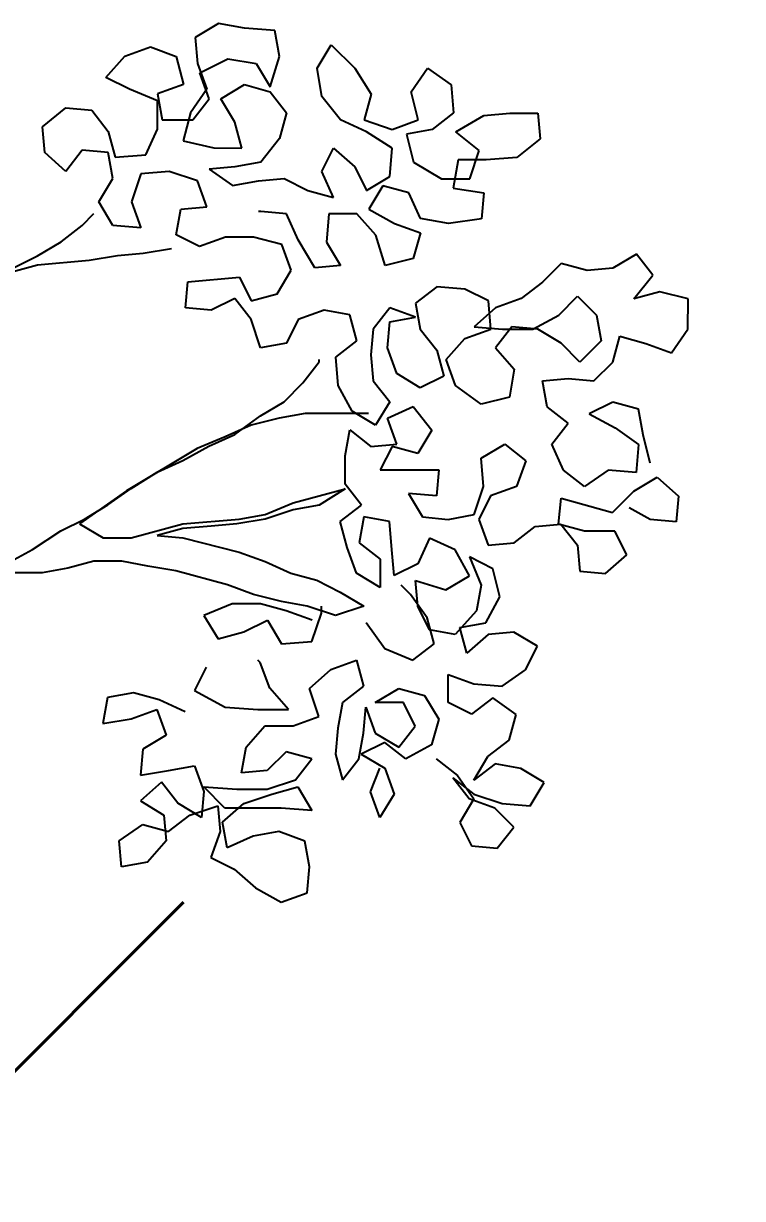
# Model space of a CAD drawing. Header units: millimetres. Extents: x 684983 to 685377, y 990360 to 990509.
# Drawn here: x 685044.805 to 685045.354, y 990434.228 to 990435.126 of the extents above; entities that cross this region are included whole.
import ezdxf

# ---------------------------------------------------------------- set-up
doc = ezdxf.new("R2010")
doc.units = ezdxf.units.MM
doc.layers.add('GRID LEVELS', color=7, linetype='Continuous', lineweight=13)
doc.layers.add('JACK  FRUIT TREE', color=7, linetype='Continuous')
doc.styles.get("Standard").update_dxf_attribs({"font": 'RomanS'})

# ---------------------------------------------------------------- blocks, each defined once
blk = doc.blocks.new('JT')
at = {"color": 3}
for p, q in [((0.58548, 1.18347, 157.72663), (0.5735, 1.1763, 157.72663)), ((0.59863, 1.18106, 157.72663), (0.58548, 1.18347, 157.72663)), ((0.61419, 1.17985, 157.72663), (0.59863, 1.18106, 157.72663)), ((0.61657, 1.16669, 157.72663), (0.61419, 1.17985, 157.72663)), ((0.5735, 1.1763, 157.72663), (0.57469, 1.16314, 157.72663)), ((0.5376, 1.16676, 157.72663), (0.55077, 1.17153, 157.72663)), ((0.55077, 1.17153, 157.72663), (0.56392, 1.16674, 157.72663)), ((0.63571, 1.16069, 157.72663), (0.6429, 1.17265, 157.72663)), ((0.6429, 1.17265, 157.72663), (0.65485, 1.16067, 157.72663)), ((0.52802, 1.156, 157.72663), (0.5376, 1.16676, 157.72663)), ((0.56392, 1.16674, 157.72663), (0.5675, 1.15237, 157.72663)), ((0.57469, 1.16314, 157.72663), (0.57946, 1.14997, 157.72663)), ((0.57588, 1.15835, 157.72663), (0.59024, 1.16551, 157.72663)), ((0.59024, 1.16551, 157.72663), (0.6046, 1.16311, 157.72663)), ((0.6046, 1.16311, 157.72663), (0.61177, 1.15114, 157.72663)), ((0.61177, 1.15114, 157.72663), (0.61657, 1.16669, 157.72663)), ((0.53998, 1.15001, 157.72663), (0.52802, 1.156, 157.72663)), ((0.58065, 1.14518, 157.72663), (0.57588, 1.15835, 157.72663)), ((0.63809, 1.14633, 157.72663), (0.63571, 1.16069, 157.72663)), ((0.65485, 1.16067, 157.72663), (0.66321, 1.1475, 157.72663)), ((0.68355, 1.14868, 157.72663), (0.69194, 1.16064, 157.72663)), ((0.69194, 1.16064, 157.72663), (0.7039, 1.15225, 157.72663)), ((0.55433, 1.14401, 157.72663), (0.53998, 1.15001, 157.72663)), ((0.5675, 1.15237, 157.72663), (0.55433, 1.1476, 157.72663)), ((0.57946, 1.14997, 157.72663), (0.57108, 1.13801, 157.72663)), ((0.58664, 1.14518, 157.72663), (0.59861, 1.15235, 157.72663)), ((0.59861, 1.15235, 157.72663), (0.61177, 1.14874, 157.72663)), ((0.7039, 1.15225, 157.72663), (0.70508, 1.13789, 157.72663)), ((0.55432, 1.12965, 157.72663), (0.55433, 1.14401, 157.72663)), ((0.55433, 1.1476, 157.72663), (0.55672, 1.13444, 157.72663)), ((0.57227, 1.13442, 157.72663), (0.58065, 1.14518, 157.72663)), ((0.5938, 1.13321, 157.72663), (0.58664, 1.14518, 157.72663)), ((0.61177, 1.14874, 157.72663), (0.62013, 1.13797, 157.72663)), ((0.64765, 1.13435, 157.72663), (0.63809, 1.14633, 157.72663)), ((0.66321, 1.1475, 157.72663), (0.65961, 1.13434, 157.72663)), ((0.68713, 1.13432, 157.72663), (0.68355, 1.14868, 157.72663)), ((0.49569, 1.1309, 157.72663), (0.50767, 1.14046, 157.72663)), ((0.50767, 1.14046, 157.72663), (0.52083, 1.13926, 157.72663)), ((0.52083, 1.13926, 157.72663), (0.52919, 1.12848, 157.72663)), ((0.57108, 1.13801, 157.72663), (0.56747, 1.12366, 157.72663)), ((0.62013, 1.13797, 157.72663), (0.61653, 1.12481, 157.72663)), ((0.70508, 1.13789, 157.72663), (0.6943, 1.12953, 157.72663)), ((0.72063, 1.13668, 157.72663), (0.73379, 1.13786, 157.72663)), ((0.73379, 1.13786, 157.72663), (0.74815, 1.13785, 157.72663)), ((0.74815, 1.13785, 157.72663), (0.74934, 1.12469, 157.72663)), ((0.55672, 1.13444, 157.72663), (0.57227, 1.13442, 157.72663)), ((0.59738, 1.12004, 157.72663), (0.5938, 1.13321, 157.72663)), ((0.6608, 1.12836, 157.72663), (0.64765, 1.13435, 157.72663)), ((0.65961, 1.13434, 157.72663), (0.67396, 1.12954, 157.72663)), ((0.67396, 1.12954, 157.72663), (0.68713, 1.13432, 157.72663)), ((0.70627, 1.12832, 157.72663), (0.72063, 1.13668, 157.72663)), ((0.49688, 1.11774, 157.72663), (0.49569, 1.1309, 157.72663)), ((0.52919, 1.12848, 157.72663), (0.53277, 1.11532, 157.72663)), ((0.54832, 1.1165, 157.72663), (0.55432, 1.12965, 157.72663)), ((0.67396, 1.11997, 157.72663), (0.6608, 1.12836, 157.72663)), ((0.6943, 1.12953, 157.72663), (0.68114, 1.12714, 157.72663)), ((0.68114, 1.12714, 157.72663), (0.68472, 1.11278, 157.72663)), ((0.71822, 1.11874, 157.72663), (0.70627, 1.12832, 157.72663)), ((0.56747, 1.12366, 157.72663), (0.58302, 1.12006, 157.72663)), ((0.58302, 1.12006, 157.72663), (0.59738, 1.12004, 157.72663)), ((0.61653, 1.12481, 157.72663), (0.60695, 1.11286, 157.72663)), ((0.63805, 1.10804, 157.72663), (0.64404, 1.12, 157.72663)), ((0.64404, 1.12, 157.72663), (0.6548, 1.11042, 157.72663)), ((0.67275, 1.10562, 157.72663), (0.67396, 1.11997, 157.72663)), ((0.74934, 1.12469, 157.72663), (0.73736, 1.11513, 157.72663)), ((0.50764, 1.10816, 157.72663), (0.49688, 1.11774, 157.72663)), ((0.51602, 1.11892, 157.72663), (0.50764, 1.10816, 157.72663)), ((0.52918, 1.11771, 157.72663), (0.51602, 1.11892, 157.72663)), ((0.53156, 1.10455, 157.72663), (0.52918, 1.11771, 157.72663)), ((0.53277, 1.11532, 157.72663), (0.54832, 1.1165, 157.72663)), ((0.70745, 1.11396, 157.72663), (0.70504, 1.0996, 157.72663)), ((0.72181, 1.11395, 157.72663), (0.70745, 1.11396, 157.72663)), ((0.71342, 1.10438, 157.72663), (0.71822, 1.11874, 157.72663)), ((0.73736, 1.11513, 157.72663), (0.72181, 1.11395, 157.72663)), ((0.56028, 1.10811, 157.72663), (0.54592, 1.10693, 157.72663)), ((0.57463, 1.10331, 157.72663), (0.56028, 1.10811, 157.72663)), ((0.59378, 1.11047, 157.72663), (0.58062, 1.10929, 157.72663)), ((0.58062, 1.10929, 157.72663), (0.59258, 1.1009, 157.72663)), ((0.60695, 1.11286, 157.72663), (0.59378, 1.11047, 157.72663)), ((0.64402, 1.09487, 157.72663), (0.63805, 1.10804, 157.72663)), ((0.6548, 1.11042, 157.72663), (0.66077, 1.09845, 157.72663)), ((0.68472, 1.11278, 157.72663), (0.69907, 1.1044, 157.72663)), ((0.52437, 1.09259, 157.72663), (0.53156, 1.10455, 157.72663)), ((0.54592, 1.10693, 157.72663), (0.54112, 1.09258, 157.72663)), ((0.57941, 1.09015, 157.72663), (0.57463, 1.10331, 157.72663)), ((0.59258, 1.1009, 157.72663), (0.60574, 1.10328, 157.72663)), ((0.60574, 1.10328, 157.72663), (0.6189, 1.10447, 157.72663)), ((0.6189, 1.10447, 157.72663), (0.63086, 1.09848, 157.72663)), ((0.66077, 1.09845, 157.72663), (0.67275, 1.10562, 157.72663)), ((0.69907, 1.1044, 157.72663), (0.71342, 1.10438, 157.72663)), ((0.63086, 1.09848, 157.72663), (0.64402, 1.09487, 157.72663)), ((0.66915, 1.10083, 157.72663), (0.66196, 1.08888, 157.72663)), ((0.68231, 1.09723, 157.72663), (0.66915, 1.10083, 157.72663)), ((0.68828, 1.08407, 157.72663), (0.68231, 1.09723, 157.72663)), ((0.70504, 1.0996, 157.72663), (0.7206, 1.0972, 157.72663)), ((0.7206, 1.0972, 157.72663), (0.71939, 1.08404, 157.72663)), ((0.53154, 1.08062, 157.72663), (0.52437, 1.09259, 157.72663)), ((0.54112, 1.09258, 157.72663), (0.5459, 1.07941, 157.72663)), ((0.56625, 1.08896, 157.72663), (0.57941, 1.09015, 157.72663)), ((0.56384, 1.0758, 157.72663), (0.56625, 1.08896, 157.72663)), ((0.60692, 1.08773, 157.72663), (0.60573, 1.08773, 157.72663)), ((0.62008, 1.08652, 157.72663), (0.60692, 1.08773, 157.72663)), ((0.62605, 1.07335, 157.72663), (0.62008, 1.08652, 157.72663)), ((0.64162, 1.0865, 157.72663), (0.64041, 1.07214, 157.72663)), ((0.65598, 1.08649, 157.72663), (0.64162, 1.0865, 157.72663)), ((0.66554, 1.07571, 157.72663), (0.65598, 1.08649, 157.72663)), ((0.66196, 1.08888, 157.72663), (0.67512, 1.08168, 157.72663)), ((0.70264, 1.08166, 157.72663), (0.68828, 1.08407, 157.72663)), ((0.71939, 1.08404, 157.72663), (0.70264, 1.08166, 157.72663)), ((0.5459, 1.07941, 157.72663), (0.53154, 1.08062, 157.72663)), ((0.67512, 1.08168, 157.72663), (0.68827, 1.07689, 157.72663)), ((0.5758, 1.06981, 157.72663), (0.56384, 1.0758, 157.72663)), ((0.58897, 1.07458, 157.72663), (0.5758, 1.06981, 157.72663)), ((0.60332, 1.07457, 157.72663), (0.58897, 1.07458, 157.72663)), ((0.61768, 1.07097, 157.72663), (0.60332, 1.07457, 157.72663)), ((0.63442, 1.05899, 157.72663), (0.62605, 1.07335, 157.72663)), ((0.64041, 1.07214, 157.72663), (0.64758, 1.06017, 157.72663)), ((0.67031, 1.06015, 157.72663), (0.66554, 1.07571, 157.72663)), ((0.68827, 1.07689, 157.72663), (0.68467, 1.06373, 157.72663)), ((0.62245, 1.0578, 157.72663), (0.61768, 1.07097, 157.72663)), ((0.79834, 1.06602, 157.72663), (0.78637, 1.05885, 157.72663)), ((0.8067, 1.05524, 157.72663), (0.79834, 1.06602, 157.72663)), ((0.64758, 1.06017, 157.72663), (0.63442, 1.05899, 157.72663)), ((0.68467, 1.06373, 157.72663), (0.67031, 1.06015, 157.72663)), ((0.76005, 1.06127, 157.72663), (0.75047, 1.0517, 157.72663)), ((0.7732, 1.05767, 157.72663), (0.76005, 1.06127, 157.72663)), ((0.5698, 1.05187, 157.72663), (0.59613, 1.05424, 157.72663)), ((0.59613, 1.05424, 157.72663), (0.6021, 1.04227, 157.72663)), ((0.61526, 1.04585, 157.72663), (0.62245, 1.0578, 157.72663)), ((0.78637, 1.05885, 157.72663), (0.7732, 1.05767, 157.72663)), ((0.79712, 1.04329, 157.72663), (0.8067, 1.05524, 157.72663)), ((0.56859, 1.03871, 157.72663), (0.5698, 1.05187, 157.72663)), ((0.69662, 1.04936, 157.72663), (0.68585, 1.041, 157.72663)), ((0.71098, 1.04815, 157.72663), (0.69662, 1.04936, 157.72663)), ((0.72294, 1.04216, 157.72663), (0.71098, 1.04815, 157.72663)), ((0.75047, 1.0517, 157.72663), (0.73969, 1.04334, 157.72663)), ((0.59372, 1.04347, 157.72663), (0.58175, 1.0375, 157.72663)), ((0.60209, 1.0327, 157.72663), (0.59372, 1.04347, 157.72663)), ((0.6021, 1.04227, 157.72663), (0.61526, 1.04585, 157.72663)), ((0.72412, 1.0278, 157.72663), (0.72294, 1.04216, 157.72663)), ((0.73969, 1.04334, 157.72663), (0.72652, 1.03857, 157.72663)), ((0.75883, 1.03495, 157.72663), (0.76841, 1.04451, 157.72663)), ((0.76841, 1.04451, 157.72663), (0.77797, 1.03493, 157.72663)), ((0.81028, 1.04686, 157.72663), (0.79712, 1.04329, 157.72663)), ((0.82464, 1.04326, 157.72663), (0.81028, 1.04686, 157.72663)), ((0.82462, 1.02771, 157.72663), (0.82464, 1.04326, 157.72663)), ((0.58175, 1.0375, 157.72663), (0.56859, 1.03871, 157.72663)), ((0.63918, 1.03745, 157.72663), (0.62602, 1.03267, 157.72663)), ((0.65234, 1.03504, 157.72663), (0.63918, 1.03745, 157.72663)), ((0.67268, 1.03861, 157.72663), (0.6643, 1.02785, 157.72663)), ((0.68584, 1.03382, 157.72663), (0.67268, 1.03861, 157.72663)), ((0.68585, 1.041, 157.72663), (0.68823, 1.02783, 157.72663)), ((0.72652, 1.03857, 157.72663), (0.71575, 1.029, 157.72663)), ((0.60686, 1.01834, 157.72663), (0.60209, 1.0327, 157.72663)), ((0.62602, 1.03267, 157.72663), (0.62002, 1.02072, 157.72663)), ((0.65592, 1.02188, 157.72663), (0.65234, 1.03504, 157.72663)), ((0.67147, 1.01828, 157.72663), (0.67268, 1.03144, 157.72663)), ((0.67268, 1.03144, 157.72663), (0.68584, 1.03382, 157.72663)), ((0.74566, 1.02778, 157.72663), (0.75883, 1.03495, 157.72663)), ((0.77797, 1.03493, 157.72663), (0.78035, 1.02177, 157.72663)), ((0.6643, 1.02785, 157.72663), (0.66309, 1.01469, 157.72663)), ((0.68823, 1.02783, 157.72663), (0.69659, 1.01706, 157.72663)), ((0.71096, 1.02303, 157.72663), (0.72412, 1.0278, 157.72663)), ((0.71575, 1.029, 157.72663), (0.7301, 1.02779, 157.72663)), ((0.73489, 1.02899, 157.72663), (0.72651, 1.01823, 157.72663)), ((0.7301, 1.02779, 157.72663), (0.74566, 1.02778, 157.72663)), ((0.74805, 1.02778, 157.72663), (0.73489, 1.02899, 157.72663)), ((0.76001, 1.02059, 157.72663), (0.74805, 1.02778, 157.72663)), ((0.78632, 1.01099, 157.72663), (0.78992, 1.02415, 157.72663)), ((0.78992, 1.02415, 157.72663), (0.80308, 1.02055, 157.72663)), ((0.81624, 1.01575, 157.72663), (0.82462, 1.02771, 157.72663)), ((0.62002, 1.02072, 157.72663), (0.60686, 1.01834, 157.72663)), ((0.64514, 1.01351, 157.72663), (0.65592, 1.02188, 157.72663)), ((0.67624, 1.00511, 157.72663), (0.67147, 1.01828, 157.72663)), ((0.70138, 1.01227, 157.72663), (0.71096, 1.02303, 157.72663)), ((0.72651, 1.01823, 157.72663), (0.73607, 1.00745, 157.72663)), ((0.76957, 1.01101, 157.72663), (0.76001, 1.02059, 157.72663)), ((0.78035, 1.02177, 157.72663), (0.76957, 1.01101, 157.72663)), ((0.80308, 1.02055, 157.72663), (0.81624, 1.01575, 157.72663)), ((0.64633, 0.99916, 157.72663), (0.64514, 1.01351, 157.72663)), ((0.66309, 1.01469, 157.72663), (0.66428, 1.00153, 157.72663)), ((0.69659, 1.01706, 157.72663), (0.70017, 1.00389, 157.72663)), ((0.70615, 0.9991, 157.72663), (0.70138, 1.01227, 157.72663)), ((0.73607, 1.00745, 157.72663), (0.73366, 0.99309, 157.72663)), ((0.77674, 1.00143, 157.72663), (0.78632, 1.01099, 157.72663)), ((0.66428, 1.00153, 157.72663), (0.67264, 0.99076, 157.72663)), ((0.6882, 0.99792, 157.72663), (0.67624, 1.00511, 157.72663)), ((0.70017, 1.00389, 157.72663), (0.6882, 0.99792, 157.72663)), ((0.75042, 1.00145, 157.72663), (0.76358, 1.00264, 157.72663)), ((0.7528, 0.98829, 157.72663), (0.75042, 1.00145, 157.72663)), ((0.76358, 1.00264, 157.72663), (0.77674, 1.00143, 157.72663)), ((0.65349, 0.98599, 157.72663), (0.64633, 0.99916, 157.72663)), ((0.7193, 0.98952, 157.72663), (0.70615, 0.9991, 157.72663)), ((0.67264, 0.99076, 157.72663), (0.66545, 0.9788, 157.72663)), ((0.67144, 0.98238, 157.72663), (0.6846, 0.98835, 157.72663)), ((0.6846, 0.98835, 157.72663), (0.69416, 0.97638, 157.72663)), ((0.73366, 0.99309, 157.72663), (0.7193, 0.98952, 157.72663)), ((0.76356, 0.9799, 157.72663), (0.7528, 0.98829, 157.72663)), ((0.7863, 0.99065, 157.72663), (0.77433, 0.98468, 157.72663)), ((0.79946, 0.98705, 157.72663), (0.7863, 0.99065, 157.72663)), ((0.66545, 0.9788, 157.72663), (0.65349, 0.98599, 157.72663)), ((0.67621, 0.96922, 157.72663), (0.67144, 0.98238, 157.72663)), ((0.77433, 0.98468, 157.72663), (0.78749, 0.97749, 157.72663)), ((0.80184, 0.97389, 157.72663), (0.79946, 0.98705, 157.72663)), ((0.64988, 0.96326, 157.72663), (0.65229, 0.97642, 157.72663)), ((0.65229, 0.97642, 157.72663), (0.66305, 0.96803, 157.72663)), ((0.69416, 0.97638, 157.72663), (0.68697, 0.96442, 157.72663)), ((0.75518, 0.96914, 157.72663), (0.76356, 0.9799, 157.72663)), ((0.78749, 0.97749, 157.72663), (0.79945, 0.9691, 157.72663)), ((0.80542, 0.95953, 157.72663), (0.80184, 0.97389, 157.72663)), ((0.66305, 0.96803, 157.72663), (0.67621, 0.96922, 157.72663)), ((0.67382, 0.96802, 157.72663), (0.66782, 0.95606, 157.72663)), ((0.68697, 0.96442, 157.72663), (0.67382, 0.96802, 157.72663)), ((0.71928, 0.962, 157.72663), (0.73125, 0.96917, 157.72663)), ((0.73125, 0.96917, 157.72663), (0.74201, 0.96078, 157.72663)), ((0.76115, 0.95598, 157.72663), (0.75518, 0.96914, 157.72663)), ((0.79945, 0.9691, 157.72663), (0.79824, 0.95475, 157.72663)), ((0.64987, 0.9489, 157.72663), (0.64988, 0.96326, 157.72663)), ((0.72046, 0.94764, 157.72663), (0.71928, 0.962, 157.72663)), ((0.74201, 0.96078, 157.72663), (0.73721, 0.94762, 157.72663)), ((0.66782, 0.95606, 157.72663), (0.69773, 0.95604, 157.72663)), ((0.69773, 0.95604, 157.72663), (0.69653, 0.94288, 157.72663)), ((0.77191, 0.94759, 157.72663), (0.76115, 0.95598, 157.72663)), ((0.78388, 0.95596, 157.72663), (0.77191, 0.94759, 157.72663)), ((0.79824, 0.95475, 157.72663), (0.78388, 0.95596, 157.72663)), ((0.79703, 0.94518, 157.72663), (0.809, 0.95234, 157.72663)), ((0.809, 0.95234, 157.72663), (0.81976, 0.94276, 157.72663)), ((0.65823, 0.93813, 157.72663), (0.64987, 0.9489, 157.72663)), ((0.71566, 0.93329, 157.72663), (0.72046, 0.94764, 157.72663)), ((0.73721, 0.94762, 157.72663), (0.72404, 0.94285, 157.72663)), ((0.69653, 0.94288, 157.72663), (0.68217, 0.94409, 157.72663)), ((0.68217, 0.94409, 157.72663), (0.68934, 0.93211, 157.72663)), ((0.72404, 0.94285, 157.72663), (0.71805, 0.93089, 157.72663)), ((0.75873, 0.92846, 157.72663), (0.75994, 0.94162, 157.72663)), ((0.75994, 0.94162, 157.72663), (0.78625, 0.93442, 157.72663)), ((0.78625, 0.93442, 157.72663), (0.79703, 0.94518, 157.72663)), ((0.81976, 0.94276, 157.72663), (0.81855, 0.9296, 157.72663)), ((0.64746, 0.92976, 157.72663), (0.65823, 0.93813, 157.72663)), ((0.80539, 0.93081, 157.72663), (0.79463, 0.9368, 157.72663)), ((0.65104, 0.9166, 157.72663), (0.64746, 0.92976, 157.72663)), ((0.65943, 0.93214, 157.72663), (0.65702, 0.91898, 157.72663)), ((0.67258, 0.92974, 157.72663), (0.65943, 0.93214, 157.72663)), ((0.67377, 0.91538, 157.72663), (0.67258, 0.92974, 157.72663)), ((0.68934, 0.93211, 157.72663), (0.7025, 0.93091, 157.72663)), ((0.7025, 0.93091, 157.72663), (0.71566, 0.93329, 157.72663)), ((0.71805, 0.93089, 157.72663), (0.72282, 0.91773, 157.72663)), ((0.74676, 0.92728, 157.72663), (0.75992, 0.92846, 157.72663)), ((0.77189, 0.92486, 157.72663), (0.75873, 0.92846, 157.72663)), ((0.75992, 0.92846, 157.72663), (0.76829, 0.91768, 157.72663)), ((0.81855, 0.9296, 157.72663), (0.80539, 0.93081, 157.72663)), ((0.73599, 0.91891, 157.72663), (0.74676, 0.92728, 157.72663)), ((0.78744, 0.92485, 157.72663), (0.77189, 0.92486, 157.72663)), ((0.79341, 0.91288, 157.72663), (0.78744, 0.92485, 157.72663)), ((0.65581, 0.90343, 157.72663), (0.65104, 0.9166, 157.72663)), ((0.65702, 0.91898, 157.72663), (0.66778, 0.9106, 157.72663)), ((0.69292, 0.92134, 157.72663), (0.68692, 0.90819, 157.72663)), ((0.70607, 0.91535, 157.72663), (0.69292, 0.92134, 157.72663)), ((0.72282, 0.91773, 157.72663), (0.73599, 0.91891, 157.72663)), ((0.76829, 0.91768, 157.72663), (0.76947, 0.90452, 157.72663)), ((0.66778, 0.9106, 157.72663), (0.66777, 0.89624, 157.72663)), ((0.67495, 0.90222, 157.72663), (0.67377, 0.91538, 157.72663)), ((0.71324, 0.90218, 157.72663), (0.70607, 0.91535, 157.72663)), ((0.72521, 0.90576, 157.72663), (0.71325, 0.91175, 157.72663)), ((0.71325, 0.91175, 157.72663), (0.71922, 0.89739, 157.72663)), ((0.78263, 0.90331, 157.72663), (0.79341, 0.91288, 157.72663)), ((0.68692, 0.90819, 157.72663), (0.67495, 0.90222, 157.72663)), ((0.72878, 0.8914, 157.72663), (0.72521, 0.90576, 157.72663)), ((0.76947, 0.90452, 157.72663), (0.78263, 0.90331, 157.72663)), ((0.66777, 0.89624, 157.72663), (0.65581, 0.90343, 157.72663)), ((0.6869, 0.88665, 157.72663), (0.68572, 0.89981, 157.72663)), ((0.68572, 0.89981, 157.72663), (0.70127, 0.89501, 157.72663)), ((0.70127, 0.89501, 157.72663), (0.71324, 0.90218, 157.72663)), ((0.68332, 0.89264, 157.72663), (0.67854, 0.89743, 157.72663)), ((0.69168, 0.88066, 157.72663), (0.68332, 0.89264, 157.72663)), ((0.71922, 0.89739, 157.72663), (0.71681, 0.88423, 157.72663)), ((0.59238, 0.88793, 157.72663), (0.57802, 0.88197, 157.72663)), ((0.60674, 0.88792, 157.72663), (0.59238, 0.88793, 157.72663)), ((0.6199, 0.88432, 157.72663), (0.60674, 0.88792, 157.72663)), ((0.63784, 0.88311, 157.72663), (0.63785, 0.8867, 157.72663)), ((0.69287, 0.87468, 157.72663), (0.6869, 0.88665, 157.72663)), ((0.72159, 0.87824, 157.72663), (0.72878, 0.8914, 157.72663)), ((0.57802, 0.88197, 157.72663), (0.58519, 0.86999, 157.72663)), ((0.63306, 0.87952, 157.72663), (0.6199, 0.88432, 157.72663)), ((0.63305, 0.86875, 157.72663), (0.63784, 0.88311, 157.72663)), ((0.69526, 0.8675, 157.72663), (0.69168, 0.88066, 157.72663)), ((0.71681, 0.88423, 157.72663), (0.70603, 0.87228, 157.72663)), ((0.59835, 0.87357, 157.72663), (0.61032, 0.87954, 157.72663)), ((0.61032, 0.87954, 157.72663), (0.61749, 0.86757, 157.72663)), ((0.66057, 0.8783, 157.72663), (0.67013, 0.86513, 157.72663)), ((0.70603, 0.87228, 157.72663), (0.69287, 0.87468, 157.72663)), ((0.70843, 0.87586, 157.72663), (0.72159, 0.87824, 157.72663)), ((0.71201, 0.8627, 157.72663), (0.70843, 0.87586, 157.72663)), ((0.58519, 0.86999, 157.72663), (0.59835, 0.87357, 157.72663)), ((0.61749, 0.86757, 157.72663), (0.63305, 0.86875, 157.72663)), ((0.72278, 0.87226, 157.72663), (0.71201, 0.8627, 157.72663)), ((0.73595, 0.87345, 157.72663), (0.72278, 0.87226, 157.72663)), ((0.7479, 0.86626, 157.72663), (0.73595, 0.87345, 157.72663)), ((0.67013, 0.86513, 157.72663), (0.68448, 0.85914, 157.72663)), ((0.68448, 0.85914, 157.72663), (0.69526, 0.8675, 157.72663)), ((0.74191, 0.8543, 157.72663), (0.7479, 0.86626, 157.72663)), ((0.60671, 0.85801, 157.72663), (0.60552, 0.85921, 157.72663)), ((0.61149, 0.84484, 157.72663), (0.60671, 0.85801, 157.72663)), ((0.6426, 0.85439, 157.72663), (0.65577, 0.85916, 157.72663)), ((0.65577, 0.85916, 157.72663), (0.65935, 0.846, 157.72663)), ((0.57919, 0.85564, 157.72663), (0.5732, 0.84368, 157.72663)), ((0.63183, 0.84483, 157.72663), (0.6426, 0.85439, 157.72663)), ((0.70241, 0.83758, 157.72663), (0.70242, 0.85194, 157.72663)), ((0.70242, 0.85194, 157.72663), (0.71558, 0.84714, 157.72663)), ((0.72994, 0.84593, 157.72663), (0.74191, 0.8543, 157.72663)), ((0.62105, 0.83407, 157.72663), (0.61149, 0.84484, 157.72663)), ((0.6366, 0.83046, 157.72663), (0.63183, 0.84483, 157.72663)), ((0.65935, 0.846, 157.72663), (0.64857, 0.83763, 157.72663)), ((0.66532, 0.83762, 157.72663), (0.67729, 0.84478, 157.72663)), ((0.67729, 0.84478, 157.72663), (0.69045, 0.84118, 157.72663)), ((0.71558, 0.84714, 157.72663), (0.72994, 0.84593, 157.72663)), ((0.52893, 0.84013, 157.72663), (0.52652, 0.82698, 157.72663)), ((0.54209, 0.84252, 157.72663), (0.52893, 0.84013, 157.72663)), ((0.55525, 0.83891, 157.72663), (0.54209, 0.84252, 157.72663)), ((0.5684, 0.83292, 157.72663), (0.55525, 0.83891, 157.72663)), ((0.5732, 0.84368, 157.72663), (0.58875, 0.83529, 157.72663)), ((0.69045, 0.84118, 157.72663), (0.69762, 0.82921, 157.72663)), ((0.72515, 0.83995, 157.72663), (0.71437, 0.83159, 157.72663)), ((0.7371, 0.83157, 157.72663), (0.72515, 0.83995, 157.72663)), ((0.54088, 0.82936, 157.72663), (0.55405, 0.83413, 157.72663)), ((0.55405, 0.83413, 157.72663), (0.55882, 0.82096, 157.72663)), ((0.58875, 0.83529, 157.72663), (0.6055, 0.83408, 157.72663)), ((0.6055, 0.83408, 157.72663), (0.62105, 0.83407, 157.72663)), ((0.64857, 0.83763, 157.72663), (0.64617, 0.82447, 157.72663)), ((0.65932, 0.82207, 157.72663), (0.66053, 0.83523, 157.72663)), ((0.66053, 0.83523, 157.72663), (0.66531, 0.82206, 157.72663)), ((0.67968, 0.8376, 157.72663), (0.66532, 0.83762, 157.72663)), ((0.68565, 0.82563, 157.72663), (0.67968, 0.8376, 157.72663)), ((0.71437, 0.83159, 157.72663), (0.70241, 0.83758, 157.72663)), ((0.52652, 0.82698, 157.72663), (0.54088, 0.82936, 157.72663)), ((0.62343, 0.82569, 157.72663), (0.6366, 0.83046, 157.72663)), ((0.69762, 0.82921, 157.72663), (0.69402, 0.81605, 157.72663)), ((0.7335, 0.81841, 157.72663), (0.7371, 0.83157, 157.72663)), ((0.55882, 0.82096, 157.72663), (0.54685, 0.8138, 157.72663)), ((0.5995, 0.81494, 157.72663), (0.60908, 0.8257, 157.72663)), ((0.60908, 0.8257, 157.72663), (0.62343, 0.82569, 157.72663)), ((0.64617, 0.82447, 157.72663), (0.64496, 0.81131, 157.72663)), ((0.65692, 0.80891, 157.72663), (0.65932, 0.82207, 157.72663)), ((0.66531, 0.82206, 157.72663), (0.67727, 0.81487, 157.72663)), ((0.67727, 0.81487, 157.72663), (0.68565, 0.82563, 157.72663)), ((0.59709, 0.80179, 157.72663), (0.5995, 0.81494, 157.72663)), ((0.67009, 0.81727, 157.72663), (0.65812, 0.8113, 157.72663)), ((0.68085, 0.80889, 157.72663), (0.67009, 0.81727, 157.72663)), ((0.69402, 0.81605, 157.72663), (0.68085, 0.80889, 157.72663)), ((0.72273, 0.81005, 157.72663), (0.7335, 0.81841, 157.72663)), ((0.54685, 0.8138, 157.72663), (0.54564, 0.80064, 157.72663)), ((0.61983, 0.81253, 157.72663), (0.61025, 0.80297, 157.72663)), ((0.63299, 0.80893, 157.72663), (0.61983, 0.81253, 157.72663)), ((0.62461, 0.79817, 157.72663), (0.63299, 0.80893, 157.72663)), ((0.64496, 0.81131, 157.72663), (0.64853, 0.79815, 157.72663)), ((0.64853, 0.79815, 157.72663), (0.65692, 0.80891, 157.72663)), ((0.65812, 0.8113, 157.72663), (0.67008, 0.80411, 157.72663)), ((0.6964, 0.80887, 157.72663), (0.70716, 0.80049, 157.72663)), ((0.71554, 0.79809, 157.72663), (0.72273, 0.81005, 157.72663)), ((0.54564, 0.80064, 157.72663), (0.56, 0.80302, 157.72663)), ((0.56, 0.80302, 157.72663), (0.57316, 0.8054, 157.72663)), ((0.57316, 0.8054, 157.72663), (0.57794, 0.79223, 157.72663)), ((0.61025, 0.80297, 157.72663), (0.59709, 0.80179, 157.72663)), ((0.66289, 0.79215, 157.72663), (0.66768, 0.80411, 157.72663)), ((0.67008, 0.80411, 157.72663), (0.67485, 0.79095, 157.72663)), ((0.72631, 0.80645, 157.72663), (0.71554, 0.79809, 157.72663)), ((0.73947, 0.80405, 157.72663), (0.72631, 0.80645, 157.72663)), ((0.75143, 0.79686, 157.72663), (0.73947, 0.80405, 157.72663)), ((0.55641, 0.79704, 157.72663), (0.54563, 0.78747, 157.72663)), ((0.56477, 0.78626, 157.72663), (0.55641, 0.79704, 157.72663)), ((0.61024, 0.7934, 157.72663), (0.62461, 0.79817, 157.72663)), ((0.71313, 0.78852, 157.72663), (0.70477, 0.79929, 157.72663)), ((0.70477, 0.79929, 157.72663), (0.71553, 0.79091, 157.72663)), ((0.70716, 0.80049, 157.72663), (0.71553, 0.78852, 157.72663)), ((0.74424, 0.7849, 157.72663), (0.75143, 0.79686, 157.72663)), ((0.57794, 0.79223, 157.72663), (0.57673, 0.77907, 157.72663)), ((0.5887, 0.78385, 157.72663), (0.57794, 0.79462, 157.72663)), ((0.57794, 0.79462, 157.72663), (0.59469, 0.79341, 157.72663)), ((0.59469, 0.79341, 157.72663), (0.61024, 0.7934, 157.72663)), ((0.59827, 0.78623, 157.72663), (0.61263, 0.791, 157.72663)), ((0.61263, 0.791, 157.72663), (0.6258, 0.79458, 157.72663)), ((0.6258, 0.79458, 157.72663), (0.63297, 0.78261, 157.72663)), ((0.66766, 0.77899, 157.72663), (0.66289, 0.79215, 157.72663)), ((0.67485, 0.79095, 157.72663), (0.66766, 0.77899, 157.72663)), ((0.71553, 0.79091, 157.72663), (0.72988, 0.78611, 157.72663)), ((0.54563, 0.78747, 157.72663), (0.55759, 0.78029, 157.72663)), ((0.57673, 0.77907, 157.72663), (0.56477, 0.78626, 157.72663)), ((0.57075, 0.78027, 157.72663), (0.58511, 0.78505, 157.72663)), ((0.58511, 0.78505, 157.72663), (0.5863, 0.77188, 157.72663)), ((0.5875, 0.77667, 157.72663), (0.59827, 0.78623, 157.72663)), ((0.71553, 0.78852, 157.72663), (0.70834, 0.77656, 157.72663)), ((0.72629, 0.78372, 157.72663), (0.71313, 0.78852, 157.72663)), ((0.72988, 0.78611, 157.72663), (0.74424, 0.7849, 157.72663)), ((0.55759, 0.78029, 157.72663), (0.55877, 0.76712, 157.72663)), ((0.55997, 0.77191, 157.72663), (0.57075, 0.78027, 157.72663)), ((0.61741, 0.78382, 157.72663), (0.5887, 0.78385, 157.72663)), ((0.63297, 0.78261, 157.72663), (0.61741, 0.78382, 157.72663)), ((0.73585, 0.77414, 157.72663), (0.72629, 0.78372, 157.72663)), ((0.53484, 0.76714, 157.72663), (0.54682, 0.77551, 157.72663)), ((0.54682, 0.77551, 157.72663), (0.55997, 0.77191, 157.72663)), ((0.58988, 0.76351, 157.72663), (0.5875, 0.77667, 157.72663)), ((0.70834, 0.77656, 157.72663), (0.71431, 0.76459, 157.72663)), ((0.72747, 0.76338, 157.72663), (0.73585, 0.77414, 157.72663)), ((0.53603, 0.75398, 157.72663), (0.53484, 0.76714, 157.72663)), ((0.55877, 0.76712, 157.72663), (0.54919, 0.75636, 157.72663)), ((0.5863, 0.77188, 157.72663), (0.5815, 0.75873, 157.72663)), ((0.60304, 0.76948, 157.72663), (0.58988, 0.76351, 157.72663)), ((0.61621, 0.77186, 157.72663), (0.60304, 0.76948, 157.72663)), ((0.62936, 0.76706, 157.72663), (0.61621, 0.77186, 157.72663)), ((0.63174, 0.7539, 157.72663), (0.62936, 0.76706, 157.72663)), ((0.71431, 0.76459, 157.72663), (0.72747, 0.76338, 157.72663)), ((0.54919, 0.75636, 157.72663), (0.53603, 0.75398, 157.72663)), ((0.5815, 0.75873, 157.72663), (0.59346, 0.75273, 157.72663)), ((0.59346, 0.75273, 157.72663), (0.60422, 0.74315, 157.72663)), ((0.63054, 0.74074, 157.72663), (0.63174, 0.7539, 157.72663)), ((0.60422, 0.74315, 157.72663), (0.61737, 0.73596, 157.72663)), ((0.61737, 0.73596, 157.72663), (0.63054, 0.74074, 157.72663))]:
    blk.add_line(p, q, dxfattribs=at)
for p, q in [((0.51599, 1.08063, 157.72663), (0.52197, 1.08661, 157.72663)), ((0.50521, 1.07227, 157.72663), (0.51599, 1.08063, 157.72663)), ((0.49324, 1.0651, 157.72663), (0.50521, 1.07227, 157.72663)), ((0.54708, 1.06625, 157.72663), (0.53392, 1.06506, 157.72663)), ((0.56144, 1.06863, 157.72663), (0.54708, 1.06625, 157.72663)), ((0.49324, 1.06032, 157.72663), (0.48007, 1.05674, 157.72663)), ((0.48127, 1.05913, 157.72663), (0.49324, 1.0651, 157.72663)), ((0.51956, 1.06268, 157.72663), (0.49324, 1.06032, 157.72663)), ((0.53392, 1.06506, 157.72663), (0.51956, 1.06268, 157.72663)), ((0.63677, 1.01113, 157.72663), (0.63677, 1.01233, 157.72663)), ((0.62838, 1.00037, 157.72663), (0.63677, 1.01113, 157.72663)), ((0.6188, 0.99081, 157.72663), (0.62838, 1.00037, 157.72663)), ((0.60683, 0.98364, 157.72663), (0.6188, 0.99081, 157.72663)), ((0.59366, 0.97408, 157.72663), (0.60683, 0.98364, 157.72663)), ((0.6164, 0.98243, 157.72663), (0.60204, 0.97886, 157.72663)), ((0.62956, 0.98481, 157.72663), (0.6164, 0.98243, 157.72663)), ((0.66187, 0.98478, 157.72663), (0.62956, 0.98481, 157.72663)), ((0.60204, 0.97886, 157.72663), (0.58887, 0.97289, 157.72663)), ((0.58887, 0.97289, 157.72663), (0.57451, 0.96692, 157.72663)), ((0.58049, 0.96811, 157.72663), (0.59366, 0.97408, 157.72663)), ((0.57451, 0.96692, 157.72663), (0.5386, 0.94541, 157.72663)), ((0.56732, 0.96094, 157.72663), (0.58049, 0.96811, 157.72663)), ((0.55416, 0.95497, 157.72663), (0.56732, 0.96094, 157.72663)), ((0.54099, 0.94661, 157.72663), (0.55416, 0.95497, 157.72663)), ((0.52902, 0.93824, 157.72663), (0.54099, 0.94661, 157.72663)), ((0.62354, 0.93935, 157.72663), (0.64987, 0.94651, 157.72663)), ((0.64987, 0.94651, 157.72663), (0.6367, 0.93815, 157.72663)), ((0.5386, 0.94541, 157.72663), (0.51465, 0.92869, 157.72663)), ((0.51705, 0.93108, 157.72663), (0.52902, 0.93824, 157.72663)), ((0.62354, 0.93576, 157.72663), (0.60917, 0.93099, 157.72663)), ((0.60918, 0.93338, 157.72663), (0.62354, 0.93935, 157.72663)), ((0.6367, 0.93815, 157.72663), (0.62354, 0.93576, 157.72663)), ((0.50508, 0.9251, 157.72663), (0.51705, 0.93108, 157.72663)), ((0.51465, 0.92869, 157.72663), (0.52661, 0.9215, 157.72663)), ((0.54097, 0.92148, 157.72663), (0.5673, 0.92864, 157.72663)), ((0.5673, 0.92864, 157.72663), (0.59601, 0.931, 157.72663)), ((0.59481, 0.92861, 157.72663), (0.58165, 0.92743, 157.72663)), ((0.60917, 0.93099, 157.72663), (0.59481, 0.92861, 157.72663)), ((0.59601, 0.931, 157.72663), (0.60918, 0.93338, 157.72663)), ((0.49071, 0.91555, 157.72663), (0.50508, 0.9251, 157.72663)), ((0.56729, 0.92624, 157.72663), (0.55413, 0.92267, 157.72663)), ((0.55413, 0.92267, 157.72663), (0.56729, 0.92146, 157.72663)), ((0.58165, 0.92743, 157.72663), (0.56729, 0.92624, 157.72663)), ((0.52661, 0.9215, 157.72663), (0.54097, 0.92148, 157.72663)), ((0.56729, 0.92146, 157.72663), (0.596, 0.91425, 157.72663)), ((0.47754, 0.90838, 157.72663), (0.49071, 0.91555, 157.72663)), ((0.596, 0.91425, 157.72663), (0.60915, 0.90946, 157.72663)), ((0.50865, 0.90596, 157.72663), (0.49548, 0.90358, 157.72663)), ((0.52181, 0.90954, 157.72663), (0.50865, 0.90596, 157.72663)), ((0.53617, 0.90952, 157.72663), (0.52181, 0.90954, 157.72663)), ((0.54933, 0.90712, 157.72663), (0.53617, 0.90952, 157.72663)), ((0.56368, 0.90471, 157.72663), (0.54933, 0.90712, 157.72663)), ((0.59, 0.89751, 157.72663), (0.56368, 0.90471, 157.72663)), ((0.60915, 0.90946, 157.72663), (0.62231, 0.90346, 157.72663)), ((0.49548, 0.90358, 157.72663), (0.47993, 0.90359, 157.72663)), ((0.62231, 0.90346, 157.72663), (0.63547, 0.89986, 157.72663)), ((0.63547, 0.89986, 157.72663), (0.64743, 0.89387, 157.72663)), ((0.60316, 0.89271, 157.72663), (0.59, 0.89751, 157.72663)), ((0.61751, 0.88911, 157.72663), (0.60316, 0.89271, 157.72663)), ((0.64743, 0.89387, 157.72663), (0.65938, 0.88668, 157.72663)), ((0.63067, 0.8867, 157.72663), (0.61751, 0.88911, 157.72663)), ((0.64502, 0.8819, 157.72663), (0.63067, 0.8867, 157.72663)), ((0.65938, 0.88668, 157.72663), (0.64502, 0.8819, 157.72663))]:
    blk.add_line(p, q)

msp = doc.modelspace()

# ---------------------------------------------------------------- block references
at = {"layer": 'JACK  FRUIT TREE', "xscale": 1.5, "yscale": 1.5, "zscale": 1.5}
msp.add_blockref('JT', (685044.07553, 990433.35086, -137.71795), dxfattribs=at)

# ---------------------------------------------------------------- texts
at = {"layer": 'GRID LEVELS', "width": 0.5}
for s, p in [('98.892', (685043.62998, 990433.15777, 98.89197)), ('98.549', (685045.62998, 990433.15777, 98.54871))]:
    msp.add_text(s, height=0.8, rotation=45, dxfattribs=at).set_placement(p)

doc.saveas('drawing.dxf')
